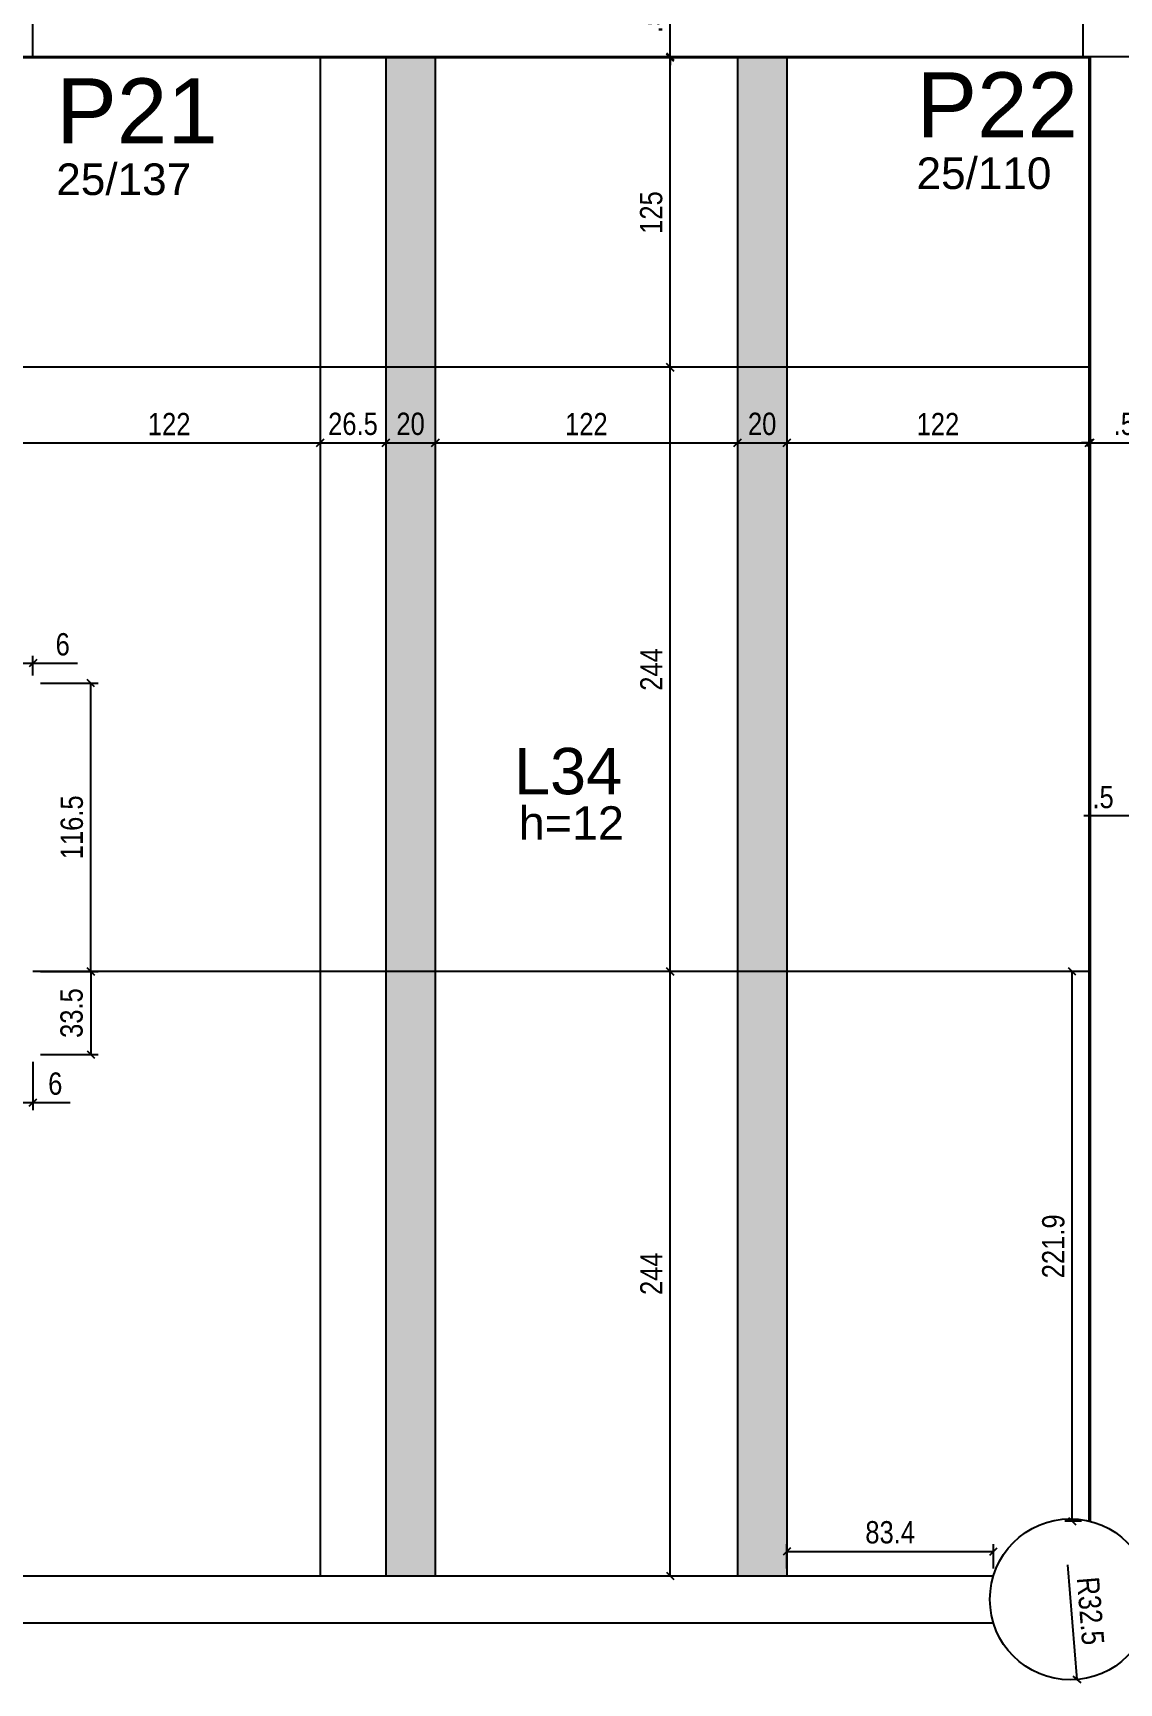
# Model space of a CAD drawing. Header units: millimetres. Extents: x 2716 to 9044, y 218 to 3839.
# Drawn here: x 5748 to 6187, y 1371 to 2037 of the extents above; entities that cross this region are included whole.
import ezdxf

# ---------------------------------------------------------------- set-up
doc = ezdxf.new("R2010")
doc.units = ezdxf.units.MM
for name, color, linetype in [('1', 3, 'Continuous'), ('213', 3, 'Continuous'), ('216', 3, 'Continuous'), ('220', 5, 'Continuous'), ('222', 6, 'Continuous'), ('226', 4, 'Continuous'), ('COTA', 2, 'Continuous'), ('Painéis', 200, 'Continuous')]:
    doc.layers.add(name, color=color, linetype=linetype)
doc.layers.add('Hachura', color=251, linetype='Continuous', lineweight=9)
doc.styles.add('COTA TECNICA-50', font='techl___.ttf', dxfattribs={"height": 9})
doc.styles.get("Standard").update_dxf_attribs({"font": 'arial.ttf'})
doc.dimstyles.new('COTA PAINEL-50', dxfattribs={"dimtxt": 9, "dimasz": 3, "dimexe": 3, "dimexo": 3, "dimgap": 3, "dimtad": 1, "dimdec": 1, "dimzin": 12, "dimdsep": 46, "dimtxsty": 'COTA TECNICA-50', "dimblk1": 'OBLIQUE', "dimblk2": 'OBLIQUE', "dimsah": 1, "dimcen": 0.9, "dimclrd": 4, "dimclre": 4, "dimclrt": 240, "dimadec": 1, "dimazin": 3, "dimtfac": 1, "dimtdec": 1, "dimtmove": 0, "dimatfit": 3, "dimfxl": 1, "dimtolj": 1, "dimtzin": 12, "dimarcsym": 0})

# ---------------------------------------------------------------- blocks, each defined once
blk = doc.blocks.new('_Oblique')
at = {"color": 0, "linetype": 'ByBlock', "lineweight": -2}
blk.add_line((-0.5, -0.5), (0.5, 0.5), dxfattribs=at)
blk = doc.blocks.new('*D135')
at = {"layer": 'COTA', "color": 4, "lineweight": -2, "transparency": 16777216}
for p, q in [((6194.28, 1721.27), (6172.69, 1721.27)), ((6194.78, 1721.27), (6194.28, 1721.27)), ((6194.78, 1721.27), (6197.78, 1721.27))]:
    blk.add_line(p, q, dxfattribs=at)
at = {"layer": 'Defpoints', "color": 0, "transparency": 16777216}
for p in [(6194.28, 1721.27), (6194.28, 1721.27), (6194.78, 1721.27)]:
    blk.add_point(p, dxfattribs=at)
at = {"layer": 'COTA', "color": 4, "lineweight": -2, "transparency": 16777216, "xscale": 3, "yscale": 3, "zscale": 3}
blk.add_blockref('_Oblique', (6194.28, 1721.27), dxfattribs=at)
at = {"layer": 'COTA', "color": 4, "lineweight": -2, "transparency": 16777216, "xscale": 3, "yscale": 3, "zscale": 3, "rotation": 180}
blk.add_blockref('_Oblique', (6194.78, 1721.27), dxfattribs=at)
at = {"layer": 'COTA', "color": 240, "transparency": 16777216, "insert": (6180.48, 1728.86), "char_height": 9, "attachment_point": 5, "style": 'COTA TECNICA-50'}
blk.add_mtext('\\A1;.5', dxfattribs=at)
blk = doc.blocks.new('*D46')
at = {"layer": 'COTA', "color": 4, "lineweight": -2, "transparency": 16777216}
blk.add_line((6166.14, 1418.91), (6169.92, 1372.55), dxfattribs=at)
at = {"layer": 'Defpoints', "color": 0, "transparency": 16777216}
for p in [(6167.28, 1404.94), (6169.92, 1372.55)]:
    blk.add_point(p, dxfattribs=at)
at = {"layer": 'COTA', "color": 4, "lineweight": -2, "transparency": 16777216, "xscale": 3, "yscale": 3, "zscale": 3, "rotation": 274.6604851378215}
blk.add_blockref('_Oblique', (6169.92, 1372.55), dxfattribs=at)
at = {"layer": 'COTA', "color": 240, "transparency": 16777216, "insert": (6175.38, 1400.27), "char_height": 9, "attachment_point": 5, "rotation": 274.66049, "style": 'COTA TECNICA-50'}
blk.add_mtext('\\A1;R32.5', dxfattribs=at)
blk = doc.blocks.new('*D47')
at = {"layer": 'COTA', "color": 4, "lineweight": -2, "transparency": 16777216}
blk.add_line((6166.14, 1418.91), (6169.92, 1372.55), dxfattribs=at)
at = {"layer": 'Defpoints', "color": 0, "transparency": 16777216}
for p in [(6167.28, 1404.94), (6169.92, 1372.55)]:
    blk.add_point(p, dxfattribs=at)
at = {"layer": 'COTA', "color": 4, "lineweight": -2, "transparency": 16777216, "xscale": 3, "yscale": 3, "zscale": 3, "rotation": 274.6604851378215}
blk.add_blockref('_Oblique', (6169.92, 1372.55), dxfattribs=at)
at = {"layer": 'COTA', "color": 240, "transparency": 16777216, "insert": (6175.38, 1400.27), "char_height": 9, "attachment_point": 5, "rotation": 274.66049, "style": 'COTA TECNICA-50'}
blk.add_mtext('\\A1;R32.5', dxfattribs=at)
blk = doc.blocks.new('*D48')
at = {"layer": 'COTA', "color": 4, "lineweight": -2, "transparency": 16777216}
blk.add_line((6005.6, 1414.44), (6005.6, 1658.44), dxfattribs=at)
at = {"layer": 'Defpoints', "color": 0, "transparency": 16777216}
for p in [(6005.6, 1658.44), (6005.6, 1658.44), (6005.6, 1414.44)]:
    blk.add_point(p, dxfattribs=at)
at = {"layer": 'COTA', "color": 4, "lineweight": -2, "transparency": 16777216, "xscale": 3, "yscale": 3, "zscale": 3}
for p, rotation in [((6005.6, 1658.44), 90), ((6005.6, 1414.44), 270)]:
    blk.add_blockref('_Oblique', p, dxfattribs=dict(at, rotation=rotation))
at = {"layer": 'COTA', "color": 240, "transparency": 16777216, "insert": (5998.03, 1536.44), "char_height": 9, "attachment_point": 5, "rotation": 90, "style": 'COTA TECNICA-50'}
blk.add_mtext('\\A1;244', dxfattribs=at)
blk = doc.blocks.new('*D182')
at = {"layer": 'COTA', "color": 4, "lineweight": -2, "transparency": 16777216}
blk.add_line((6005.6, 1658.44), (6005.6, 1902.44), dxfattribs=at)
at = {"layer": 'Defpoints', "color": 0, "transparency": 16777216}
for p in [(6005.6, 1902.44), (6005.6, 1902.44), (6005.6, 1658.44)]:
    blk.add_point(p, dxfattribs=at)
at = {"layer": 'COTA', "color": 4, "lineweight": -2, "transparency": 16777216, "xscale": 3, "yscale": 3, "zscale": 3}
for p, rotation in [((6005.6, 1902.44), 90), ((6005.6, 1658.44), 270)]:
    blk.add_blockref('_Oblique', p, dxfattribs=dict(at, rotation=rotation))
at = {"layer": 'COTA', "color": 240, "transparency": 16777216, "insert": (5998.03, 1780.44), "char_height": 9, "attachment_point": 5, "rotation": 90, "style": 'COTA TECNICA-50'}
blk.add_mtext('\\A1;244', dxfattribs=at)
blk = doc.blocks.new('*D183')
at = {"layer": 'COTA', "color": 4, "lineweight": -2, "transparency": 16777216}
blk.add_line((6005.6, 1902.44), (6005.6, 2027.44), dxfattribs=at)
at = {"layer": 'Defpoints', "color": 0, "transparency": 16777216}
for p in [(6005.6, 2027.44), (6005.6, 2027.44), (6005.6, 1902.44)]:
    blk.add_point(p, dxfattribs=at)
at = {"layer": 'COTA', "color": 4, "lineweight": -2, "transparency": 16777216, "xscale": 3, "yscale": 3, "zscale": 3}
for p, rotation in [((6005.6, 2027.44), 90), ((6005.6, 1902.44), 270)]:
    blk.add_blockref('_Oblique', p, dxfattribs=dict(at, rotation=rotation))
at = {"layer": 'COTA', "color": 240, "transparency": 16777216, "insert": (5998, 1964.94), "char_height": 9, "attachment_point": 5, "rotation": 90, "style": 'COTA TECNICA-50'}
blk.add_mtext('\\A1;125', dxfattribs=at)
blk = doc.blocks.new('*D49')
at = {"layer": 'COTA', "color": 4, "lineweight": -2, "transparency": 16777216}
for p, q in [((6005.6, 2027.94), (6005.6, 2049.53)), ((6005.6, 2027.44), (6005.6, 2027.94)), ((6005.6, 2027.44), (6005.6, 2024.44))]:
    blk.add_line(p, q, dxfattribs=at)
at = {"layer": 'Defpoints', "color": 0, "transparency": 16777216}
for p in [(6005.6, 2027.94), (6005.6, 2027.94), (6005.6, 2027.44)]:
    blk.add_point(p, dxfattribs=at)
at = {"layer": 'COTA', "color": 4, "lineweight": -2, "transparency": 16777216, "xscale": 3, "yscale": 3, "zscale": 3}
for p, rotation in [((6005.6, 2027.94), 270), ((6005.6, 2027.44), 90)]:
    blk.add_blockref('_Oblique', p, dxfattribs=dict(at, rotation=rotation))
at = {"layer": 'COTA', "color": 240, "transparency": 16777216, "insert": (5998, 2041.74), "char_height": 9, "attachment_point": 5, "rotation": 90, "style": 'COTA TECNICA-50'}
blk.add_mtext('\\A1;.5', dxfattribs=at)
blk = doc.blocks.new('*D184')
at = {"layer": 'COTA', "color": 4, "lineweight": -2, "transparency": 16777216}
for p, q in [((5751.28, 1658.44), (5774.6, 1658.44)), ((5771.6, 1658.44), (5771.6, 1624.94)), ((5751.28, 1624.94), (5774.6, 1624.94))]:
    blk.add_line(p, q, dxfattribs=at)
at = {"layer": 'Defpoints', "color": 0, "transparency": 16777216}
for p in [(5748.28, 1658.44), (5748.28, 1624.94), (5771.6, 1624.94)]:
    blk.add_point(p, dxfattribs=at)
at = {"layer": 'COTA', "color": 4, "lineweight": -2, "transparency": 16777216, "xscale": 3, "yscale": 3, "zscale": 3}
for p, rotation in [((5771.6, 1658.44), 90), ((5771.6, 1624.94), 270)]:
    blk.add_blockref('_Oblique', p, dxfattribs=dict(at, rotation=rotation))
at = {"layer": 'COTA', "color": 240, "transparency": 16777216, "insert": (5763.9, 1641.69), "char_height": 9, "attachment_point": 5, "rotation": 90, "style": 'COTA TECNICA-50'}
blk.add_mtext('\\A1;33.5', dxfattribs=at)
blk = doc.blocks.new('*D50')
at = {"layer": 'COTA', "color": 4, "lineweight": -2, "transparency": 16777216}
for p, q in [((5742.28, 1621.94), (5742.28, 1602.55)), ((5748.28, 1621.94), (5748.28, 1602.55)), ((5742.28, 1605.55), (5748.28, 1605.55)), ((5748.28, 1605.55), (5763.28, 1605.55))]:
    blk.add_line(p, q, dxfattribs=at)
at = {"layer": 'Defpoints', "color": 0, "transparency": 16777216}
for p in [(5742.28, 1624.94), (5748.28, 1624.94), (5748.28, 1605.55)]:
    blk.add_point(p, dxfattribs=at)
at = {"layer": 'COTA', "color": 4, "lineweight": -2, "transparency": 16777216, "xscale": 3, "yscale": 3, "zscale": 3, "rotation": 180}
blk.add_blockref('_Oblique', (5742.28, 1605.55), dxfattribs=at)
at = {"layer": 'COTA', "color": 4, "lineweight": -2, "transparency": 16777216, "xscale": 3, "yscale": 3, "zscale": 3}
blk.add_blockref('_Oblique', (5748.28, 1605.55), dxfattribs=at)
at = {"layer": 'COTA', "color": 240, "transparency": 16777216, "insert": (5757.28, 1613.15), "char_height": 9, "attachment_point": 5, "style": 'COTA TECNICA-50'}
blk.add_mtext('\\A1;6', dxfattribs=at)
blk = doc.blocks.new('*D51')
at = {"layer": 'COTA', "color": 4, "lineweight": -2, "transparency": 16777216}
for p, q in [((5751.28, 1774.94), (5774.6, 1774.94)), ((5771.6, 1658.44), (5771.6, 1774.94)), ((5751.28, 1658.44), (5774.6, 1658.44))]:
    blk.add_line(p, q, dxfattribs=at)
at = {"layer": 'Defpoints', "color": 0, "transparency": 16777216}
for p in [(5748.28, 1774.94), (5771.6, 1774.94), (5748.28, 1658.44)]:
    blk.add_point(p, dxfattribs=at)
at = {"layer": 'COTA', "color": 4, "lineweight": -2, "transparency": 16777216, "xscale": 3, "yscale": 3, "zscale": 3}
for p, rotation in [((5771.6, 1774.94), 90), ((5771.6, 1658.44), 270)]:
    blk.add_blockref('_Oblique', p, dxfattribs=dict(at, rotation=rotation))
at = {"layer": 'COTA', "color": 240, "transparency": 16777216, "insert": (5764, 1716.69), "char_height": 9, "attachment_point": 5, "rotation": 90, "style": 'COTA TECNICA-50'}
blk.add_mtext('\\A1;116.5', dxfattribs=at)
blk = doc.blocks.new('*D52')
at = {"layer": 'COTA', "color": 4, "lineweight": -2, "transparency": 16777216}
for p, q in [((5742.28, 1777.94), (5742.28, 1785.95)), ((5748.28, 1777.94), (5748.28, 1785.95)), ((5742.28, 1782.95), (5739.28, 1782.95)), ((5742.28, 1782.95), (5748.28, 1782.95)), ((5748.28, 1782.95), (5766.28, 1782.95))]:
    blk.add_line(p, q, dxfattribs=at)
at = {"layer": 'Defpoints', "color": 0, "transparency": 16777216}
for p in [(5748.28, 1782.95), (5742.28, 1774.94), (5748.28, 1774.94)]:
    blk.add_point(p, dxfattribs=at)
at = {"layer": 'COTA', "color": 4, "lineweight": -2, "transparency": 16777216, "xscale": 3, "yscale": 3, "zscale": 3}
blk.add_blockref('_Oblique', (5742.28, 1782.95), dxfattribs=at)
at = {"layer": 'COTA', "color": 4, "lineweight": -2, "transparency": 16777216, "xscale": 3, "yscale": 3, "zscale": 3, "rotation": 180}
blk.add_blockref('_Oblique', (5748.28, 1782.95), dxfattribs=at)
at = {"layer": 'COTA', "color": 240, "transparency": 16777216, "insert": (5760.28, 1790.54), "char_height": 9, "attachment_point": 5, "style": 'COTA TECNICA-50'}
blk.add_mtext('\\A1;6', dxfattribs=at)
blk = doc.blocks.new('*D185')
at = {"layer": 'COTA', "color": 4, "lineweight": -2, "transparency": 16777216}
blk.add_line((5742.28, 1871.97), (5864.28, 1871.97), dxfattribs=at)
at = {"layer": 'Defpoints', "color": 0, "transparency": 16777216}
for p in [(5742.28, 1871.97), (5864.28, 1871.97), (5864.28, 1871.97)]:
    blk.add_point(p, dxfattribs=at)
at = {"layer": 'COTA', "color": 4, "lineweight": -2, "transparency": 16777216, "xscale": 3, "yscale": 3, "zscale": 3, "rotation": 180}
blk.add_blockref('_Oblique', (5742.28, 1871.97), dxfattribs=at)
at = {"layer": 'COTA', "color": 4, "lineweight": -2, "transparency": 16777216, "xscale": 3, "yscale": 3, "zscale": 3}
blk.add_blockref('_Oblique', (5864.28, 1871.97), dxfattribs=at)
at = {"layer": 'COTA', "color": 240, "transparency": 16777216, "insert": (5803.28, 1879.52), "char_height": 9, "attachment_point": 5, "style": 'COTA TECNICA-50'}
blk.add_mtext('\\A1;122', dxfattribs=at)
blk = doc.blocks.new('*D186')
at = {"layer": 'COTA', "color": 4, "lineweight": -2, "transparency": 16777216}
blk.add_line((5864.28, 1871.97), (5890.78, 1871.97), dxfattribs=at)
at = {"layer": 'Defpoints', "color": 0, "transparency": 16777216}
for p in [(5864.28, 1871.97), (5890.78, 1871.97), (5890.78, 1871.97)]:
    blk.add_point(p, dxfattribs=at)
at = {"layer": 'COTA', "color": 4, "lineweight": -2, "transparency": 16777216, "xscale": 3, "yscale": 3, "zscale": 3, "rotation": 180}
blk.add_blockref('_Oblique', (5864.28, 1871.97), dxfattribs=at)
at = {"layer": 'COTA', "color": 4, "lineweight": -2, "transparency": 16777216, "xscale": 3, "yscale": 3, "zscale": 3}
blk.add_blockref('_Oblique', (5890.78, 1871.97), dxfattribs=at)
at = {"layer": 'COTA', "color": 240, "transparency": 16777216, "insert": (5877.53, 1879.57), "char_height": 9, "attachment_point": 5, "style": 'COTA TECNICA-50'}
blk.add_mtext('\\A1;26.5', dxfattribs=at)
blk = doc.blocks.new('*D187')
at = {"layer": 'COTA', "color": 4, "lineweight": -2, "transparency": 16777216}
blk.add_line((5890.78, 1871.97), (5910.78, 1871.97), dxfattribs=at)
at = {"layer": 'Defpoints', "color": 0, "transparency": 16777216}
for p in [(5890.78, 1871.97), (5910.78, 1871.97), (5910.78, 1871.97)]:
    blk.add_point(p, dxfattribs=at)
at = {"layer": 'COTA', "color": 4, "lineweight": -2, "transparency": 16777216, "xscale": 3, "yscale": 3, "zscale": 3, "rotation": 180}
blk.add_blockref('_Oblique', (5890.78, 1871.97), dxfattribs=at)
at = {"layer": 'COTA', "color": 4, "lineweight": -2, "transparency": 16777216, "xscale": 3, "yscale": 3, "zscale": 3}
blk.add_blockref('_Oblique', (5910.78, 1871.97), dxfattribs=at)
at = {"layer": 'COTA', "color": 240, "transparency": 16777216, "insert": (5900.78, 1879.56), "char_height": 9, "attachment_point": 5, "style": 'COTA TECNICA-50'}
blk.add_mtext('\\A1;20', dxfattribs=at)
blk = doc.blocks.new('*D188')
at = {"layer": 'COTA', "color": 4, "lineweight": -2, "transparency": 16777216}
blk.add_line((5910.78, 1871.97), (6032.78, 1871.97), dxfattribs=at)
at = {"layer": 'Defpoints', "color": 0, "transparency": 16777216}
for p in [(5910.78, 1871.97), (6032.78, 1871.97), (6032.78, 1871.97)]:
    blk.add_point(p, dxfattribs=at)
at = {"layer": 'COTA', "color": 4, "lineweight": -2, "transparency": 16777216, "xscale": 3, "yscale": 3, "zscale": 3, "rotation": 180}
blk.add_blockref('_Oblique', (5910.78, 1871.97), dxfattribs=at)
at = {"layer": 'COTA', "color": 4, "lineweight": -2, "transparency": 16777216, "xscale": 3, "yscale": 3, "zscale": 3}
blk.add_blockref('_Oblique', (6032.78, 1871.97), dxfattribs=at)
at = {"layer": 'COTA', "color": 240, "transparency": 16777216, "insert": (5971.78, 1879.52), "char_height": 9, "attachment_point": 5, "style": 'COTA TECNICA-50'}
blk.add_mtext('\\A1;122', dxfattribs=at)
blk = doc.blocks.new('*D189')
at = {"layer": 'COTA', "color": 4, "lineweight": -2, "transparency": 16777216}
blk.add_line((6032.78, 1871.97), (6052.78, 1871.97), dxfattribs=at)
at = {"layer": 'Defpoints', "color": 0, "transparency": 16777216}
for p in [(6032.78, 1871.97), (6052.78, 1871.97), (6052.78, 1871.97)]:
    blk.add_point(p, dxfattribs=at)
at = {"layer": 'COTA', "color": 4, "lineweight": -2, "transparency": 16777216, "xscale": 3, "yscale": 3, "zscale": 3, "rotation": 180}
blk.add_blockref('_Oblique', (6032.78, 1871.97), dxfattribs=at)
at = {"layer": 'COTA', "color": 4, "lineweight": -2, "transparency": 16777216, "xscale": 3, "yscale": 3, "zscale": 3}
blk.add_blockref('_Oblique', (6052.78, 1871.97), dxfattribs=at)
at = {"layer": 'COTA', "color": 240, "transparency": 16777216, "insert": (6042.78, 1879.56), "char_height": 9, "attachment_point": 5, "style": 'COTA TECNICA-50'}
blk.add_mtext('\\A1;20', dxfattribs=at)
blk = doc.blocks.new('*D190')
at = {"layer": 'COTA', "color": 4, "lineweight": -2, "transparency": 16777216}
blk.add_line((6052.78, 1871.97), (6174.78, 1871.97), dxfattribs=at)
at = {"layer": 'Defpoints', "color": 0, "transparency": 16777216}
for p in [(6052.78, 1871.97), (6174.78, 1871.97), (6174.78, 1871.97)]:
    blk.add_point(p, dxfattribs=at)
at = {"layer": 'COTA', "color": 4, "lineweight": -2, "transparency": 16777216, "xscale": 3, "yscale": 3, "zscale": 3, "rotation": 180}
blk.add_blockref('_Oblique', (6052.78, 1871.97), dxfattribs=at)
at = {"layer": 'COTA', "color": 4, "lineweight": -2, "transparency": 16777216, "xscale": 3, "yscale": 3, "zscale": 3}
blk.add_blockref('_Oblique', (6174.78, 1871.97), dxfattribs=at)
at = {"layer": 'COTA', "color": 240, "transparency": 16777216, "insert": (6113.78, 1879.52), "char_height": 9, "attachment_point": 5, "style": 'COTA TECNICA-50'}
blk.add_mtext('\\A1;122', dxfattribs=at)
blk = doc.blocks.new('*D53')
at = {"layer": 'COTA', "color": 4, "lineweight": -2, "transparency": 16777216}
for p, q in [((6174.78, 1871.97), (6171.78, 1871.97)), ((6174.78, 1871.97), (6175.28, 1871.97)), ((6175.28, 1871.97), (6196.87, 1871.97))]:
    blk.add_line(p, q, dxfattribs=at)
at = {"layer": 'Defpoints', "color": 0, "transparency": 16777216}
for p in [(6174.78, 1871.97), (6175.28, 1871.97), (6175.28, 1871.97)]:
    blk.add_point(p, dxfattribs=at)
at = {"layer": 'COTA', "color": 4, "lineweight": -2, "transparency": 16777216, "xscale": 3, "yscale": 3, "zscale": 3}
blk.add_blockref('_Oblique', (6174.78, 1871.97), dxfattribs=at)
at = {"layer": 'COTA', "color": 4, "lineweight": -2, "transparency": 16777216, "xscale": 3, "yscale": 3, "zscale": 3, "rotation": 180}
blk.add_blockref('_Oblique', (6175.28, 1871.97), dxfattribs=at)
at = {"layer": 'COTA', "color": 240, "transparency": 16777216, "insert": (6189.08, 1879.57), "char_height": 9, "attachment_point": 5, "style": 'COTA TECNICA-50'}
blk.add_mtext('\\A1;.5', dxfattribs=at)
blk = doc.blocks.new('*D389')
at = {"layer": 'COTA', "color": 4, "lineweight": -2, "transparency": 16777216}
for p, q in [((6052.78, 1417.44), (6052.78, 1427.26)), ((6136.2, 1417.44), (6136.2, 1427.26)), ((6052.78, 1424.26), (6136.2, 1424.26))]:
    blk.add_line(p, q, dxfattribs=at)
at = {"layer": 'Defpoints', "color": 0, "transparency": 16777216}
for p in [(6136.2, 1424.26), (6052.78, 1414.44), (6136.2, 1414.44)]:
    blk.add_point(p, dxfattribs=at)
at = {"layer": 'COTA', "color": 4, "lineweight": -2, "transparency": 16777216, "xscale": 3, "yscale": 3, "zscale": 3, "rotation": 180}
blk.add_blockref('_Oblique', (6052.78, 1424.26), dxfattribs=at)
at = {"layer": 'COTA', "color": 4, "lineweight": -2, "transparency": 16777216, "xscale": 3, "yscale": 3, "zscale": 3}
blk.add_blockref('_Oblique', (6136.2, 1424.26), dxfattribs=at)
at = {"layer": 'COTA', "color": 240, "transparency": 16777216, "insert": (6094.49, 1431.98), "char_height": 9, "attachment_point": 5, "style": 'COTA TECNICA-50'}
blk.add_mtext('\\A1;83.4', dxfattribs=at)
blk = doc.blocks.new('*D390')
at = {"layer": 'COTA', "color": 4, "lineweight": -2, "transparency": 16777216}
for p, q in [((6171.78, 1658.44), (6165, 1658.44)), ((6168, 1436.56), (6168, 1658.44)), ((6171.78, 1436.56), (6165, 1436.56))]:
    blk.add_line(p, q, dxfattribs=at)
at = {"layer": 'Defpoints', "color": 0, "transparency": 16777216}
for p in [(6168, 1658.44), (6174.78, 1658.44), (6174.78, 1436.56)]:
    blk.add_point(p, dxfattribs=at)
at = {"layer": 'COTA', "color": 4, "lineweight": -2, "transparency": 16777216, "xscale": 3, "yscale": 3, "zscale": 3}
for p, rotation in [((6168, 1658.44), 90), ((6168, 1436.56), 270)]:
    blk.add_blockref('_Oblique', p, dxfattribs=dict(at, rotation=rotation))
at = {"layer": 'COTA', "color": 240, "transparency": 16777216, "insert": (6160.42, 1547.5), "char_height": 9, "attachment_point": 5, "rotation": 90, "style": 'COTA TECNICA-50'}
blk.add_mtext('\\A1;221.9', dxfattribs=at)

msp = doc.modelspace()

# ---------------------------------------------------------------- hatches: boundary and pattern name
at = {"layer": 'Hachura', "linetype": 'ByBlock'}
h = msp.add_hatch(color=256, dxfattribs=at)
h.dxf.hatch_style = 1
h.paths.add_polyline_path([(5890.78, 2027.44), (5910.78, 2027.44), (5910.78, 1414.44), (5890.78, 1414.44)])
h = msp.add_hatch(color=256, dxfattribs=at)
h.dxf.hatch_style = 1
h.paths.add_polyline_path([(6032.78, 2027.44), (6052.78, 2027.44), (6052.78, 1414.44), (6032.78, 1414.44)])

# ---------------------------------------------------------------- linework, layer by layer
at = {"layer": '1'}
for p, q in [((5748.28, 2027.94), (6172.28, 2027.94)), ((6175.28, 2027.94), (6175.28, 1436.34)), ((5562.28, 1414.44), (6136.34, 1414.44)), ((5562.28, 1395.44), (6136.39, 1395.44))]:
    msp.add_line(p, q, dxfattribs=at)
at = {"layer": '222'}
for points in [[(5723.28, 2027.94), (5748.28, 2027.94), (5748.28, 2164.94), (5723.28, 2164.94), (5723.28, 2027.94)], [(6172.28, 2027.94), (6197.28, 2027.94), (6197.28, 2137.94), (6172.28, 2137.94), (6172.28, 2027.94)]]:
    msp.add_lwpolyline(points, dxfattribs=at)
msp.add_circle((6167.28, 1404.94), 32.5, dxfattribs=at)
at = {"layer": 'Painéis'}
for p, q in [((6174.78, 2027.44), (5742.28, 2027.44)), ((5864.28, 2027.44), (5864.28, 1414.44)), ((5890.78, 2027.44), (5890.78, 1414.44)), ((5910.78, 2027.44), (5910.78, 1414.44)), ((6032.78, 2027.44), (6032.78, 1414.44)), ((6052.78, 2027.44), (6052.78, 1414.44)), ((6174.78, 2027.44), (6174.78, 1436.44)), ((6174.78, 1902.44), (5742.28, 1902.44)), ((6174.78, 1658.44), (5748.28, 1658.44))]:
    msp.add_line(p, q, dxfattribs=at)

# ---------------------------------------------------------------- texts
at = {"layer": '213'}
for s, p in [('25/110', (6105.14, 1974.44)), ('25/137', (5757.69, 1972.01))]:
    msp.add_text(s, height=12.75, dxfattribs=at).set_placement(p)
at = {"layer": '216'}
msp.add_text('h=12', height=13.5, dxfattribs=at).set_placement((5944.47, 1711.69))
at = {"layer": '220'}
for s, p in [('P21', (5757.69, 1992.87)), ('P22', (6105.14, 1995.31))]:
    msp.add_text(s, height=26.25, dxfattribs=at).set_placement(p)
at = {"layer": '226'}
msp.add_text('L34', height=18.75, dxfattribs=at).set_placement((5942.54, 1730.02))

# ---------------------------------------------------------------- dimensions: what is measured, and where the dimension line sits
at = {"layer": 'COTA'}
for base, p1, p2, angle, picture, middle in [((6005.6, 2027.94), (6005.6, 2027.44), (6005.6, 2027.94), 90, '*D49', (5998, 2041.74)), ((6005.6, 2027.44), (6005.6, 1902.44), (6005.6, 2027.44), 90, '*D183', (5998, 1964.94)), ((6005.6, 1902.44), (6005.6, 1658.44), (6005.6, 1902.44), 90, '*D182', (5998.03, 1780.44)), ((5864.28, 1871.97), (5742.28, 1871.97), (5864.28, 1871.97), 180, '*D185', (5803.28, 1879.52)), ((5910.78, 1871.97), (5890.78, 1871.97), (5910.78, 1871.97), 180, '*D187', (5900.78, 1879.56)), ((6032.78, 1871.97), (5910.78, 1871.97), (6032.78, 1871.97), 180, '*D188', (5971.78, 1879.52)), ((6052.78, 1871.97), (6032.78, 1871.97), (6052.78, 1871.97), 180, '*D189', (6042.78, 1879.56)), ((6174.78, 1871.97), (6052.78, 1871.97), (6174.78, 1871.97), 180, '*D190', (6113.78, 1879.52)), ((6175.28, 1871.97), (6174.78, 1871.97), (6175.28, 1871.97), 180, '*D53', (6189.08, 1879.57)), ((5748.28, 1782.95), (5742.28, 1774.94), (5748.28, 1774.94), 180, '*D52', (5760.28, 1790.54)), ((5771.6, 1774.94), (5748.28, 1658.44), (5748.28, 1774.94), 90, '*D51', (5764, 1716.69)), ((6194.28, 1721.27), (6194.78, 1721.27), (6194.28, 1721.27), 180, '*D135', (6180.48, 1728.86)), ((5771.6, 1624.94), (5748.28, 1658.44), (5748.28, 1624.94), 90, '*D184', (5763.9, 1641.69)), ((6005.6, 1658.44), (6005.6, 1414.44), (6005.6, 1658.44), 90, '*D48', (5998.03, 1536.44)), ((6168, 1658.44), (6174.78, 1436.56), (6174.78, 1658.44), 90, '*D390', (6160.42, 1547.5)), ((5748.28, 1605.55), (5742.28, 1624.94), (5748.28, 1624.94), 180, '*D50', (5757.28, 1613.15))]:
    dim = msp.add_linear_dim(base=base, p1=p1, p2=p2, angle=angle, dimstyle='COTA PAINEL-50', dxfattribs=at)
    dim.commit()
    dim.dimension.update_dxf_attribs({"geometry": picture, "text_midpoint": middle})
dim = msp.add_linear_dim(base=(5890.78, 1871.97), p1=(5864.28, 1871.97), p2=(5890.78, 1871.97), angle=180, dimstyle='COTA PAINEL-50', dxfattribs=at)
dim.commit()
dim.dimension.update_dxf_attribs({"geometry": '*D186', "text_midpoint": (5877.53, 1871.97), "dimtype": 160})
dim = msp.add_linear_dim(base=(6136.2, 1424.26), p1=(6052.78, 1414.44), p2=(6136.2, 1414.44), dimstyle='COTA PAINEL-50', dxfattribs=at)
dim.commit()
dim.dimension.update_dxf_attribs({"geometry": '*D389', "text_midpoint": (6094.49, 1431.98)})
for picture in ['*D46', '*D47']:
    dim = msp.add_radius_dim(center=(6167.28, 1404.94), mpoint=(6169.92, 1372.55), dimstyle='COTA PAINEL-50', dxfattribs=at)
    dim.commit()
    dim.dimension.update_dxf_attribs({"geometry": picture, "text_midpoint": (6167.71, 1399.64), "dimtype": 164})

doc.saveas('drawing.dxf')
